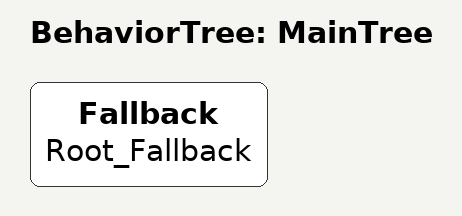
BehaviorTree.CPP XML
<root BTCPP_format="4"><BehaviorTree ID="MainTree"><Fallback name="Root_Fallback" /></BehaviorTree></root>
